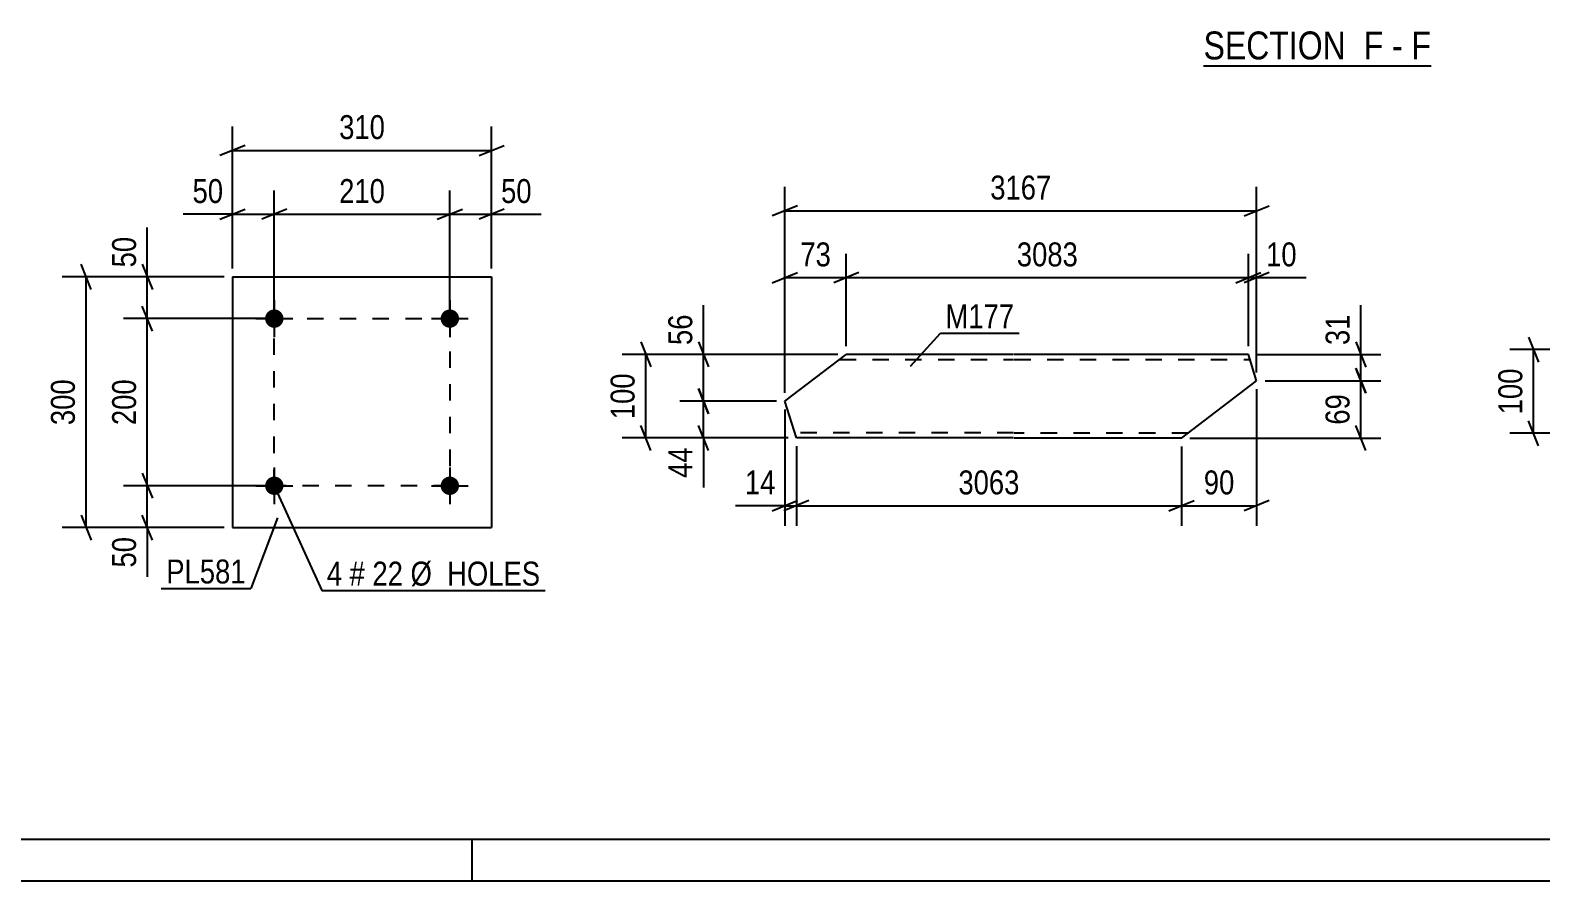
# Model space of a CAD drawing. Header units: millimetres. Extents: x 0 to 841, y 0 to 594.
# Drawn here: x 158.1 to 338.9, y 0 to 101.8 of the extents above; entities that cross this region are included whole.
import ezdxf

# ---------------------------------------------------------------- set-up
doc = ezdxf.new("R2010")
doc.units = ezdxf.units.MM
doc.linetypes.add('DXK_LINE_DOT2', pattern=[3.9198, 1.9599, -1.9599])
doc.styles.add('Arial Narrow', font='ARIALN.TTF', dxfattribs={"height": 0.2})

# ---------------------------------------------------------------- blocks, each defined once
blk = doc.blocks.new('Unknown-103655217-1133 - 12577')
at = {"color": 5, "linetype": 'Continuous'}
for p, q in [((5, 5), (836, 5)), ((211, 0), (211, 5)), ((0, 0), (841, 0))]:
    blk.add_line(p, q, dxfattribs=at)
blk = doc.blocks.new('Unknown-103655217-17 - 2502')
at = {"color": 6, "linetype": 'Continuous'}
blk.add_line((298.51, 97.52), (325.73, 97.52), dxfattribs=at)
at = {"color": 0, "linetype": 'Continuous'}
for points in [[(316.62, 98.27), (316.62, 101.77), (298.51, 101.77), (298.51, 98.27)], [(320.01, 98.27), (320.01, 101.77), (317.67, 101.77), (317.67, 98.27)], [(322.33, 98.27), (322.33, 101.77), (321.06, 101.77), (321.06, 98.27)], [(325.73, 98.27), (325.73, 101.77), (323.38, 101.77), (323.38, 98.27)]]:
    blk.add_wipeout(points, dxfattribs=at)
at = {"color": 7, "linetype": 'Continuous', "style": 'Arial Narrow'}
for s, p in [('SECTION ', (298.51, 98.27)), ('F', (317.67, 98.27)), ('F', (323.38, 98.27)), ('-', (321.06, 98.27))]:
    blk.add_text(s, height=3.34, dxfattribs=at).set_placement(p)
blk = doc.blocks.new('Part-103655217-6733 - 6727')
at = {"color": 2, "linetype": 'Continuous'}
for p, q in [((248.42, 57.38), (255.77, 62.98)), ((275.77, 62.98), (255.77, 62.98)), ((303.88, 62.97), (275.87, 62.98)), ((304.86, 59.83), (303.88, 62.97)), ((295.87, 52.97), (304.86, 59.83)), ((249.8, 52.98), (248.42, 57.38)), ((275.77, 52.98), (249.8, 52.98)), ((295.87, 52.97), (275.87, 52.97))]:
    blk.add_line(p, q, dxfattribs=at)
at = {"color": 7, "linetype": 'DXK_LINE_DOT2'}
for p, q in [((254.98, 62.38), (275.77, 62.38)), ((275.87, 62.38), (304.07, 62.37)), ((275.77, 53.58), (249.61, 53.58)), ((296.66, 53.57), (275.87, 53.57))]:
    blk.add_line(p, q, dxfattribs=at)
blk = doc.blocks.new('Part-103655217-1580 - 1564')
at = {"color": 2, "linetype": 'Continuous'}
for p, q in [((182.34, 72.26), (182.34, 42.26)), ((182.34, 72.26), (213.34, 72.26)), ((213.34, 72.26), (213.34, 42.26)), ((182.34, 42.26), (213.34, 42.26))]:
    blk.add_line(p, q, dxfattribs=at)
blk = doc.blocks.new('Bolt-103655217-1613 - 1564')
at = {"linetype": 'Continuous'}
for points in [[(188.44, 47.26, -1), (186.24, 47.26, -1)], [(209.44, 47.26, -1), (207.24, 47.26, -1)]]:
    blk.add_hatch(color=1, dxfattribs=at).paths.add_polyline_path(points)
at = {"color": 1, "linetype": 'Continuous'}
for p, q in [((187.34, 49.46), (187.34, 45.06)), ((208.34, 49.46), (208.34, 45.06)), ((185.14, 47.26), (189.54, 47.26)), ((206.14, 47.26), (210.54, 47.26))]:
    blk.add_line(p, q, dxfattribs=at)
blk = doc.blocks.new('Bolt-103655217-1618 - 1564')
at = {"linetype": 'Continuous'}
for points in [[(188.44, 67.26, -1), (186.24, 67.26, -1)], [(209.44, 67.26, -1), (207.24, 67.26, -1)]]:
    blk.add_hatch(color=1, dxfattribs=at).paths.add_polyline_path(points)
at = {"color": 1, "linetype": 'Continuous'}
for p, q in [((187.34, 69.46), (187.34, 65.06)), ((208.34, 69.46), (208.34, 65.06)), ((185.14, 67.26), (189.54, 67.26)), ((206.14, 67.26), (210.54, 67.26))]:
    blk.add_line(p, q, dxfattribs=at)
blk = doc.blocks.new('Rectangle-103655217-1727 - 1564')
at = {"color": 1, "linetype": 'DXK_LINE_DOT2'}
blk.add_lwpolyline([(187.34, 67.26), (208.34, 67.26), (208.34, 47.26), (187.34, 47.26), (187.34, 67.26)], close=True, dxfattribs=at)
blk = doc.blocks.new('StraightDimension-103655217-5938 - 5929')
at = {"color": 7, "linetype": 'Continuous'}
for p, q in [((347.4, 63.55), (335.14, 63.55)), ((337.39, 65.05), (338.59, 62.05)), ((337.99, 53.55), (337.99, 63.55)), ((338.59, 52.05), (337.39, 55.05)), ((343.76, 53.55), (335.14, 53.55))]:
    blk.add_line(p, q, dxfattribs=at)
at = {"color": 0}
blk.add_wipeout([(337.24, 61.89), (333.04, 61.89), (333.04, 55.21), (337.24, 55.21)], dxfattribs=at)
at = {"color": 3, "style": 'Arial Narrow'}
blk.add_text('100', height=2.863, rotation=90.0002, dxfattribs=at).set_placement((336.64, 55.81))
blk = doc.blocks.new('StraightDimension-103655217-6793 - 6727')
at = {"color": 7, "linetype": 'Continuous'}
for p, q in [((316.72, 64.47), (317.92, 61.47)), ((304.88, 62.97), (319.72, 62.97)), ((317.32, 59.83), (317.32, 62.97)), ((305.86, 59.83), (319.72, 59.83)), ((317.92, 58.33), (316.72, 61.33))]:
    blk.add_line(p, q, dxfattribs=at)
at = {"color": 0}
blk.add_wipeout([(316.57, 68.36), (312.37, 68.36), (312.37, 63.5), (316.57, 63.5)], dxfattribs=at)
at = {"color": 7, "linetype": 'Continuous'}
blk.add_line((317.32, 62.97), (317.32, 68.88), dxfattribs=at)
blk.add_line((317.32, 62.97), (317.32, 68.88), dxfattribs=at)
at = {"color": 3, "style": 'Arial Narrow'}
blk.add_text('31', height=2.863, rotation=90.0002, dxfattribs=at).set_placement((315.97, 64.1))
blk = doc.blocks.new('StraightDimension-103655217-6768 - 6727')
at = {"color": 7, "linetype": 'Continuous'}
for p, q in [((305.86, 59.83), (319.72, 59.83)), ((316.72, 61.33), (317.92, 58.33)), ((317.32, 52.97), (317.32, 59.83)), ((317.92, 51.47), (316.72, 54.47)), ((296.87, 52.97), (319.72, 52.97))]:
    blk.add_line(p, q, dxfattribs=at)
at = {"color": 0}
blk.add_wipeout([(316.57, 58.83), (312.37, 58.83), (312.37, 53.97), (316.57, 53.97)], dxfattribs=at)
at = {"color": 3, "style": 'Arial Narrow'}
blk.add_text('69', height=2.863, rotation=90.0002, dxfattribs=at).set_placement((315.97, 54.57))
blk = doc.blocks.new('StraightDimension-103655217-6736 - 6727')
at = {"color": 7, "linetype": 'Continuous'}
for p, q in [((231.19, 64.48), (232.39, 61.48)), ((254.77, 62.98), (228.94, 62.98)), ((231.79, 52.98), (231.79, 62.98)), ((232.39, 51.48), (231.19, 54.48)), ((248.8, 52.98), (228.94, 52.98))]:
    blk.add_line(p, q, dxfattribs=at)
at = {"color": 0}
blk.add_wipeout([(231.04, 61.32), (226.84, 61.32), (226.84, 54.63), (231.04, 54.63)], dxfattribs=at)
at = {"color": 3, "style": 'Arial Narrow'}
blk.add_text('100', height=2.863, rotation=90.0002, dxfattribs=at).set_placement((230.44, 55.23))
blk = doc.blocks.new('StraightDimension-103655217-6842 - 6727')
at = {"color": 7, "linetype": 'Continuous'}
for p, q in [((238.09, 64.48), (239.29, 61.48)), ((254.77, 62.98), (235.84, 62.98)), ((238.69, 57.38), (238.69, 62.98)), ((239.29, 55.88), (238.09, 58.88)), ((247.42, 57.38), (235.84, 57.38))]:
    blk.add_line(p, q, dxfattribs=at)
at = {"color": 0}
blk.add_wipeout([(237.94, 68.36), (233.74, 68.36), (233.74, 63.5), (237.94, 63.5)], dxfattribs=at)
at = {"color": 7, "linetype": 'Continuous'}
blk.add_line((238.69, 62.98), (238.69, 68.88), dxfattribs=at)
blk.add_line((238.69, 62.98), (238.69, 68.88), dxfattribs=at)
at = {"color": 3, "style": 'Arial Narrow'}
blk.add_text('56', height=2.863, rotation=90.0002, dxfattribs=at).set_placement((237.34, 64.1))
blk = doc.blocks.new('StraightDimension-103655217-6818 - 6727')
at = {"color": 7, "linetype": 'Continuous'}
for p, q in [((238.09, 58.88), (239.29, 55.88)), ((247.42, 57.38), (235.84, 57.38)), ((238.69, 52.98), (238.69, 57.38)), ((239.29, 51.48), (238.09, 54.48)), ((248.8, 52.98), (235.84, 52.98))]:
    blk.add_line(p, q, dxfattribs=at)
at = {"color": 0}
blk.add_wipeout([(237.94, 52.45), (233.74, 52.45), (233.74, 47.6), (237.94, 47.6)], dxfattribs=at)
at = {"color": 7, "linetype": 'Continuous'}
blk.add_line((238.69, 52.98), (238.69, 47.07), dxfattribs=at)
blk.add_line((238.69, 52.98), (238.69, 47.07), dxfattribs=at)
at = {"color": 3, "style": 'Arial Narrow'}
blk.add_text('44', height=2.863, rotation=90.0002, dxfattribs=at).set_placement((237.34, 48.2))
blk = doc.blocks.new('StraightDimension-103655217-6867 - 6727')
at = {"color": 7, "linetype": 'Continuous'}
for p, q in [((304.86, 58.83), (304.86, 42.48)), ((295.87, 51.97), (295.87, 42.48)), ((294.37, 44.28), (297.37, 45.48)), ((306.36, 45.48), (303.36, 44.28)), ((295.87, 44.88), (304.86, 44.88))]:
    blk.add_line(p, q, dxfattribs=at)
at = {"color": 0}
blk.add_wipeout([(302.79, 45.63), (302.79, 49.83), (297.94, 49.83), (297.94, 45.63)], dxfattribs=at)
at = {"color": 3, "style": 'Arial Narrow'}
blk.add_text('90', height=2.863, dxfattribs=at).set_placement((298.54, 46.23))
blk = doc.blocks.new('StraightDimension-103655217-6884 - 6727')
at = {"color": 7, "linetype": 'Continuous'}
for p, q in [((249.8, 51.98), (249.8, 42.48)), ((295.87, 51.97), (295.87, 42.48)), ((251.3, 45.48), (248.3, 44.28)), ((294.37, 44.28), (297.37, 45.48)), ((249.8, 44.88), (295.87, 44.88))]:
    blk.add_line(p, q, dxfattribs=at)
at = {"color": 0}
blk.add_wipeout([(277.09, 45.63), (277.09, 49.83), (268.58, 49.83), (268.58, 45.63)], dxfattribs=at)
at = {"color": 3, "style": 'Arial Narrow'}
blk.add_text('3063', height=2.863, dxfattribs=at).set_placement((269.18, 46.23))
blk = doc.blocks.new('StraightDimension-103655217-6908 - 6727')
at = {"color": 7, "linetype": 'Continuous'}
for p, q in [((248.42, 56.38), (248.42, 42.48)), ((249.8, 51.98), (249.8, 42.48)), ((246.92, 44.28), (249.92, 45.48)), ((251.3, 45.48), (248.3, 44.28)), ((248.42, 44.88), (249.8, 44.88))]:
    blk.add_line(p, q, dxfattribs=at)
at = {"color": 0}
blk.add_wipeout([(247.9, 45.63), (247.9, 49.83), (243.04, 49.83), (243.04, 45.63)], dxfattribs=at)
at = {"color": 7, "linetype": 'Continuous'}
blk.add_line((248.42, 44.88), (242.52, 44.88), dxfattribs=at)
blk.add_line((248.42, 44.88), (242.52, 44.88), dxfattribs=at)
at = {"color": 3, "style": 'Arial Narrow'}
blk.add_text('14', height=2.863, dxfattribs=at).set_placement((243.64, 46.23))
blk = doc.blocks.new('StraightDimension-103655217-6926 - 6727')
at = {"color": 7, "linetype": 'Continuous'}
for p, q in [((248.42, 58.38), (248.42, 83.01)), ((304.86, 60.83), (304.86, 83.01)), ((249.92, 80.76), (246.92, 79.56)), ((248.42, 80.16), (304.86, 80.16)), ((303.36, 79.56), (306.36, 80.76))]:
    blk.add_line(p, q, dxfattribs=at)
at = {"color": 0}
blk.add_wipeout([(280.9, 80.91), (280.9, 85.11), (272.39, 85.11), (272.39, 80.91)], dxfattribs=at)
at = {"color": 3, "style": 'Arial Narrow'}
blk.add_text('3167', height=2.863, dxfattribs=at).set_placement((272.99, 81.51))
blk = doc.blocks.new('StraightDimension-103655217-11337 - 6727')
at = {"color": 7, "linetype": 'Continuous'}
for p, q in [((303.88, 63.97), (303.88, 75.01)), ((304.86, 60.83), (304.86, 75.01)), ((302.38, 71.56), (305.38, 72.76)), ((306.36, 72.76), (303.36, 71.56)), ((303.88, 72.16), (304.86, 72.16))]:
    blk.add_line(p, q, dxfattribs=at)
at = {"color": 0}
blk.add_wipeout([(310.24, 72.91), (310.24, 77.11), (305.39, 77.11), (305.39, 72.91)], dxfattribs=at)
at = {"color": 7, "linetype": 'Continuous'}
blk.add_line((304.86, 72.16), (310.77, 72.16), dxfattribs=at)
blk.add_line((304.86, 72.16), (310.77, 72.16), dxfattribs=at)
at = {"color": 3, "style": 'Arial Narrow'}
blk.add_text('10', height=2.863, dxfattribs=at).set_placement((305.99, 73.51))
blk = doc.blocks.new('StraightDimension-103655217-11338 - 6727')
at = {"color": 7, "linetype": 'Continuous'}
for p, q in [((255.77, 63.98), (255.77, 75.01)), ((303.88, 63.97), (303.88, 75.01)), ((257.27, 72.76), (254.27, 71.56)), ((302.38, 71.56), (305.38, 72.76)), ((255.77, 72.16), (303.88, 72.16))]:
    blk.add_line(p, q, dxfattribs=at)
at = {"color": 0}
blk.add_wipeout([(284.08, 72.91), (284.08, 77.11), (275.57, 77.11), (275.57, 72.91)], dxfattribs=at)
at = {"color": 3, "style": 'Arial Narrow'}
blk.add_text('3083', height=2.863, dxfattribs=at).set_placement((276.17, 73.51))
blk = doc.blocks.new('StraightDimension-103655217-11339 - 6727')
at = {"color": 7, "linetype": 'Continuous'}
for p, q in [((248.42, 58.38), (248.42, 75.01)), ((255.77, 63.98), (255.77, 75.01)), ((246.92, 71.56), (249.92, 72.76)), ((257.27, 72.76), (254.27, 71.56)), ((248.42, 72.16), (255.77, 72.16))]:
    blk.add_line(p, q, dxfattribs=at)
at = {"color": 0}
blk.add_wipeout([(254.53, 72.91), (254.53, 77.11), (249.67, 77.11), (249.67, 72.91)], dxfattribs=at)
at = {"color": 3, "style": 'Arial Narrow'}
blk.add_text('73', height=2.863, dxfattribs=at).set_placement((250.27, 73.51))
blk = doc.blocks.new('StraightDimension-103655217-1620 - 1564')
at = {"color": 7, "linetype": 'Continuous'}
for p, q in [((186.34, 47.26), (169.3, 47.26)), ((171.55, 48.76), (172.75, 45.76)), ((172.15, 42.26), (172.15, 47.26)), ((172.75, 40.76), (171.55, 43.76)), ((181.34, 42.26), (169.3, 42.26))]:
    blk.add_line(p, q, dxfattribs=at)
at = {"color": 0}
blk.add_wipeout([(171.4, 41.74), (167.2, 41.74), (167.2, 36.88), (171.4, 36.88)], dxfattribs=at)
at = {"color": 7, "linetype": 'Continuous'}
blk.add_line((172.15, 42.26), (172.15, 36.35), dxfattribs=at)
blk.add_line((172.15, 42.26), (172.15, 36.35), dxfattribs=at)
at = {"color": 3, "style": 'Arial Narrow'}
blk.add_text('50', height=2.863, rotation=90.0002, dxfattribs=at).set_placement((170.8, 37.48))
blk = doc.blocks.new('StraightDimension-103655217-1663 - 1564')
at = {"color": 7, "linetype": 'Continuous'}
for p, q in [((165.43, 70.76), (164.23, 73.76)), ((181.34, 72.26), (161.98, 72.26)), ((164.83, 42.26), (164.83, 72.26)), ((164.23, 43.76), (165.43, 40.76)), ((181.34, 42.26), (161.98, 42.26))]:
    blk.add_line(p, q, dxfattribs=at)
at = {"color": 0}
blk.add_wipeout([(164.08, 60.6), (159.88, 60.6), (159.88, 53.92), (164.08, 53.92)], dxfattribs=at)
at = {"color": 3, "style": 'Arial Narrow'}
blk.add_text('300', height=2.863, rotation=90.0002, dxfattribs=at).set_placement((163.48, 54.52))
blk = doc.blocks.new('StraightDimension-103655217-1633 - 1564')
at = {"color": 7, "linetype": 'Continuous'}
for p, q in [((172.75, 65.76), (171.55, 68.76)), ((186.34, 67.26), (169.3, 67.26)), ((172.15, 47.26), (172.15, 67.26)), ((186.34, 47.26), (169.3, 47.26)), ((171.55, 48.76), (172.75, 45.76))]:
    blk.add_line(p, q, dxfattribs=at)
at = {"color": 0}
blk.add_wipeout([(171.4, 60.6), (167.2, 60.6), (167.2, 53.92), (171.4, 53.92)], dxfattribs=at)
at = {"color": 3, "style": 'Arial Narrow'}
blk.add_text('200', height=2.863, rotation=90.0002, dxfattribs=at).set_placement((170.8, 54.52))
blk = doc.blocks.new('StraightDimension-103655217-1649 - 1564')
at = {"color": 7, "linetype": 'Continuous'}
for p, q in [((171.55, 73.76), (172.75, 70.76)), ((181.34, 72.26), (169.3, 72.26)), ((172.15, 67.26), (172.15, 72.26)), ((172.75, 65.76), (171.55, 68.76)), ((186.34, 67.26), (169.3, 67.26))]:
    blk.add_line(p, q, dxfattribs=at)
at = {"color": 0}
blk.add_wipeout([(171.4, 77.64), (167.2, 77.64), (167.2, 72.79), (171.4, 72.79)], dxfattribs=at)
at = {"color": 7, "linetype": 'Continuous'}
blk.add_line((172.15, 72.26), (172.15, 78.17), dxfattribs=at)
blk.add_line((172.15, 72.26), (172.15, 78.17), dxfattribs=at)
at = {"color": 3, "style": 'Arial Narrow'}
blk.add_text('50', height=2.863, rotation=90.0002, dxfattribs=at).set_placement((170.8, 73.39))
blk = doc.blocks.new('StraightDimension-103655217-1674 - 1564')
at = {"color": 7, "linetype": 'Continuous'}
for p, q in [((182.34, 73.26), (182.34, 90.24)), ((213.34, 73.26), (213.34, 90.24)), ((183.84, 87.99), (180.84, 86.79)), ((182.34, 87.39), (213.34, 87.39)), ((211.84, 86.79), (214.84, 87.99))]:
    blk.add_line(p, q, dxfattribs=at)
at = {"color": 0}
blk.add_wipeout([(201.19, 88.14), (201.19, 92.34), (194.5, 92.34), (194.5, 88.14)], dxfattribs=at)
at = {"color": 3, "style": 'Arial Narrow'}
blk.add_text('310', height=2.863, dxfattribs=at).set_placement((195.1, 88.74))
blk = doc.blocks.new('StraightDimension-103655217-1685 - 1564')
at = {"color": 7, "linetype": 'Continuous'}
for p, q in [((208.34, 68.26), (208.34, 82.59)), ((213.34, 73.26), (213.34, 82.59)), ((206.84, 79.14), (209.84, 80.34)), ((208.34, 79.74), (213.34, 79.74)), ((214.84, 80.34), (211.84, 79.14))]:
    blk.add_line(p, q, dxfattribs=at)
at = {"color": 0}
blk.add_wipeout([(218.73, 80.49), (218.73, 84.69), (213.87, 84.69), (213.87, 80.49)], dxfattribs=at)
at = {"color": 7, "linetype": 'Continuous'}
blk.add_line((213.34, 79.74), (219.25, 79.74), dxfattribs=at)
blk.add_line((213.34, 79.74), (219.25, 79.74), dxfattribs=at)
at = {"color": 3, "style": 'Arial Narrow'}
blk.add_text('50', height=2.863, dxfattribs=at).set_placement((214.47, 81.09))
blk = doc.blocks.new('StraightDimension-103655217-1698 - 1564')
at = {"color": 7, "linetype": 'Continuous'}
for p, q in [((187.34, 68.26), (187.34, 82.59)), ((208.34, 68.26), (208.34, 82.59)), ((188.84, 80.34), (185.84, 79.14)), ((187.34, 79.74), (208.34, 79.74)), ((206.84, 79.14), (209.84, 80.34))]:
    blk.add_line(p, q, dxfattribs=at)
at = {"color": 0}
blk.add_wipeout([(201.19, 80.49), (201.19, 84.69), (194.5, 84.69), (194.5, 80.49)], dxfattribs=at)
at = {"color": 3, "style": 'Arial Narrow'}
blk.add_text('210', height=2.863, dxfattribs=at).set_placement((195.1, 81.09))
blk = doc.blocks.new('StraightDimension-103655217-1714 - 1564')
at = {"color": 7, "linetype": 'Continuous'}
for p, q in [((182.34, 73.26), (182.34, 82.59)), ((187.34, 68.26), (187.34, 82.59)), ((180.84, 79.14), (183.84, 80.34)), ((182.34, 79.74), (187.34, 79.74)), ((188.84, 80.34), (185.84, 79.14))]:
    blk.add_line(p, q, dxfattribs=at)
at = {"color": 0}
blk.add_wipeout([(181.82, 80.49), (181.82, 84.69), (176.96, 84.69), (176.96, 80.49)], dxfattribs=at)
at = {"color": 7, "linetype": 'Continuous'}
blk.add_line((182.34, 79.74), (176.44, 79.74), dxfattribs=at)
blk.add_line((182.34, 79.74), (176.44, 79.74), dxfattribs=at)
at = {"color": 3, "style": 'Arial Narrow'}
blk.add_text('50', height=2.863, dxfattribs=at).set_placement((177.56, 81.09))
blk = doc.blocks.new('Mark-103655217-6729 - 6727')
at = {"color": 0}
blk.add_wipeout([(275.85, 66.11), (275.85, 69.11), (267.63, 69.11), (267.63, 66.11)], dxfattribs=at)
blk.add_wipeout([(275.85, 66.11), (275.85, 69.11), (267.63, 69.11), (267.63, 66.11)], dxfattribs=at)
at = {"color": 30, "linetype": 'Continuous'}
for p, q in [((263.45, 61.58), (267.03, 65.51)), ((267.03, 65.51), (276.45, 65.51))]:
    blk.add_line(p, q, dxfattribs=at)
at = {"color": 3, "style": 'Arial Narrow'}
blk.add_text('M177', height=2.863, dxfattribs=at).set_placement((267.63, 66.11))
blk = doc.blocks.new('Mark-103655217-1576 - 1564')
at = {"color": 0}
blk.add_wipeout([(183.92, 35.57), (183.92, 38.57), (174.42, 38.57), (174.42, 35.57)], dxfattribs=at)
blk.add_wipeout([(183.92, 35.57), (183.92, 38.57), (174.42, 38.57), (174.42, 35.57)], dxfattribs=at)
at = {"color": 30, "linetype": 'Continuous'}
for p in [(187.74, 43.41), (173.82, 34.97)]:
    blk.add_line(p, (184.52, 34.97), dxfattribs=at)
at = {"color": 3, "style": 'Arial Narrow'}
blk.add_text('PL581', height=2.863, dxfattribs=at).set_placement((174.42, 35.57))
blk = doc.blocks.new('MarkSet-103655217-1775 - 1564')
at = {"color": 0}
blk.add_wipeout([(195.45, 35.32), (195.45, 38.32), (193.62, 38.32), (193.62, 35.32)], dxfattribs=at)
blk.add_wipeout([(195.45, 35.32), (195.45, 38.32), (193.62, 38.32), (193.62, 35.32)], dxfattribs=at)
at = {"color": 7, "linetype": 'Continuous'}
blk.add_line((187.34, 47.26), (193.02, 34.72), dxfattribs=at)
at = {"color": 3, "style": 'Arial Narrow'}
blk.add_text('4', height=2.86, dxfattribs=at).set_placement((193.62, 35.32))
at = {"color": 0}
blk.add_wipeout([(198.18, 35.32), (198.18, 38.32), (196.35, 38.32), (196.35, 35.32)], dxfattribs=at)
blk.add_wipeout([(198.18, 35.32), (198.18, 38.32), (196.35, 38.32), (196.35, 35.32)], dxfattribs=at)
at = {"color": 3, "style": 'Arial Narrow'}
blk.add_text('#', height=2.86, dxfattribs=at).set_placement((196.35, 35.32))
at = {"color": 0}
blk.add_wipeout([(202.74, 35.32), (202.74, 38.32), (199.08, 38.32), (199.08, 35.32)], dxfattribs=at)
blk.add_wipeout([(202.74, 35.32), (202.74, 38.32), (199.08, 38.32), (199.08, 35.32)], dxfattribs=at)
at = {"color": 3, "style": 'Arial Narrow'}
blk.add_text('22', height=2.863, dxfattribs=at).set_placement((199.08, 35.32))
at = {"color": 0}
blk.add_wipeout([(219.16, 35.32), (219.16, 38.32), (203.64, 38.32), (203.64, 35.32)], dxfattribs=at)
blk.add_wipeout([(219.16, 35.32), (219.16, 38.32), (203.64, 38.32), (203.64, 35.32)], dxfattribs=at)
at = {"color": 7, "linetype": 'Continuous'}
blk.add_line((193.02, 34.72), (219.76, 34.72), dxfattribs=at)
at = {"color": 3, "style": 'Arial Narrow'}
blk.add_text('Ø  HOLES', height=2.863, dxfattribs=at).set_placement((203.64, 35.32))

msp = doc.modelspace()

# ---------------------------------------------------------------- block references
for name in ['Unknown-103655217-1133 - 12577', 'Part-103655217-1580 - 1564', 'Bolt-103655217-1618 - 1564', 'Rectangle-103655217-1727 - 1564', 'Part-103655217-6733 - 6727', 'Bolt-103655217-1613 - 1564']:
    msp.add_blockref(name, (0, 0))

# ---------------------------------------------------------------- next in the draw order: block references
for name in ['Unknown-103655217-17 - 2502', 'StraightDimension-103655217-6793 - 6727', 'StraightDimension-103655217-6736 - 6727', 'StraightDimension-103655217-5938 - 5929', 'StraightDimension-103655217-1620 - 1564']:
    msp.add_blockref(name, (0, 0))

# ---------------------------------------------------------------- next in the draw order: block references
for name in ['StraightDimension-103655217-1663 - 1564', 'StraightDimension-103655217-6842 - 6727', 'StraightDimension-103655217-6768 - 6727']:
    msp.add_blockref(name, (0, 0))

# ---------------------------------------------------------------- next in the draw order: block references
for name in ['StraightDimension-103655217-1633 - 1564', 'StraightDimension-103655217-6818 - 6727', 'StraightDimension-103655217-6867 - 6727', 'Mark-103655217-1576 - 1564']:
    msp.add_blockref(name, (0, 0))

# ---------------------------------------------------------------- next in the draw order: block references
for name in ['StraightDimension-103655217-6926 - 6727', 'StraightDimension-103655217-1649 - 1564', 'StraightDimension-103655217-6884 - 6727', 'MarkSet-103655217-1775 - 1564']:
    msp.add_blockref(name, (0, 0))

# ---------------------------------------------------------------- next in the draw order: block references
for name in ['StraightDimension-103655217-1674 - 1564', 'StraightDimension-103655217-11337 - 6727', 'StraightDimension-103655217-6908 - 6727']:
    msp.add_blockref(name, (0, 0))

# ---------------------------------------------------------------- next in the draw order: block references
for name in ['StraightDimension-103655217-1685 - 1564', 'StraightDimension-103655217-11338 - 6727']:
    msp.add_blockref(name, (0, 0))

# ---------------------------------------------------------------- next in the draw order: block references
for name in ['StraightDimension-103655217-1698 - 1564', 'StraightDimension-103655217-11339 - 6727', 'Mark-103655217-6729 - 6727']:
    msp.add_blockref(name, (0, 0))

# ---------------------------------------------------------------- next in the draw order: block references
msp.add_blockref('StraightDimension-103655217-1714 - 1564', (0, 0))

doc.saveas('drawing.dxf')
